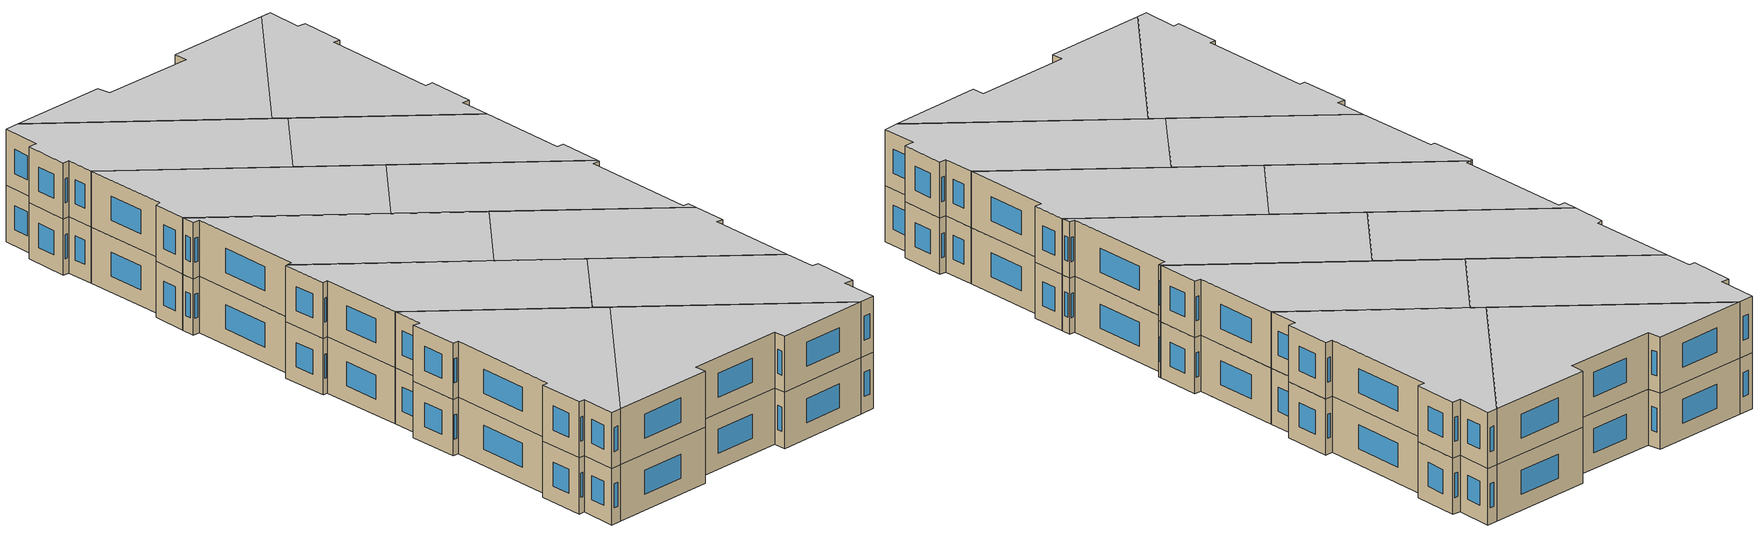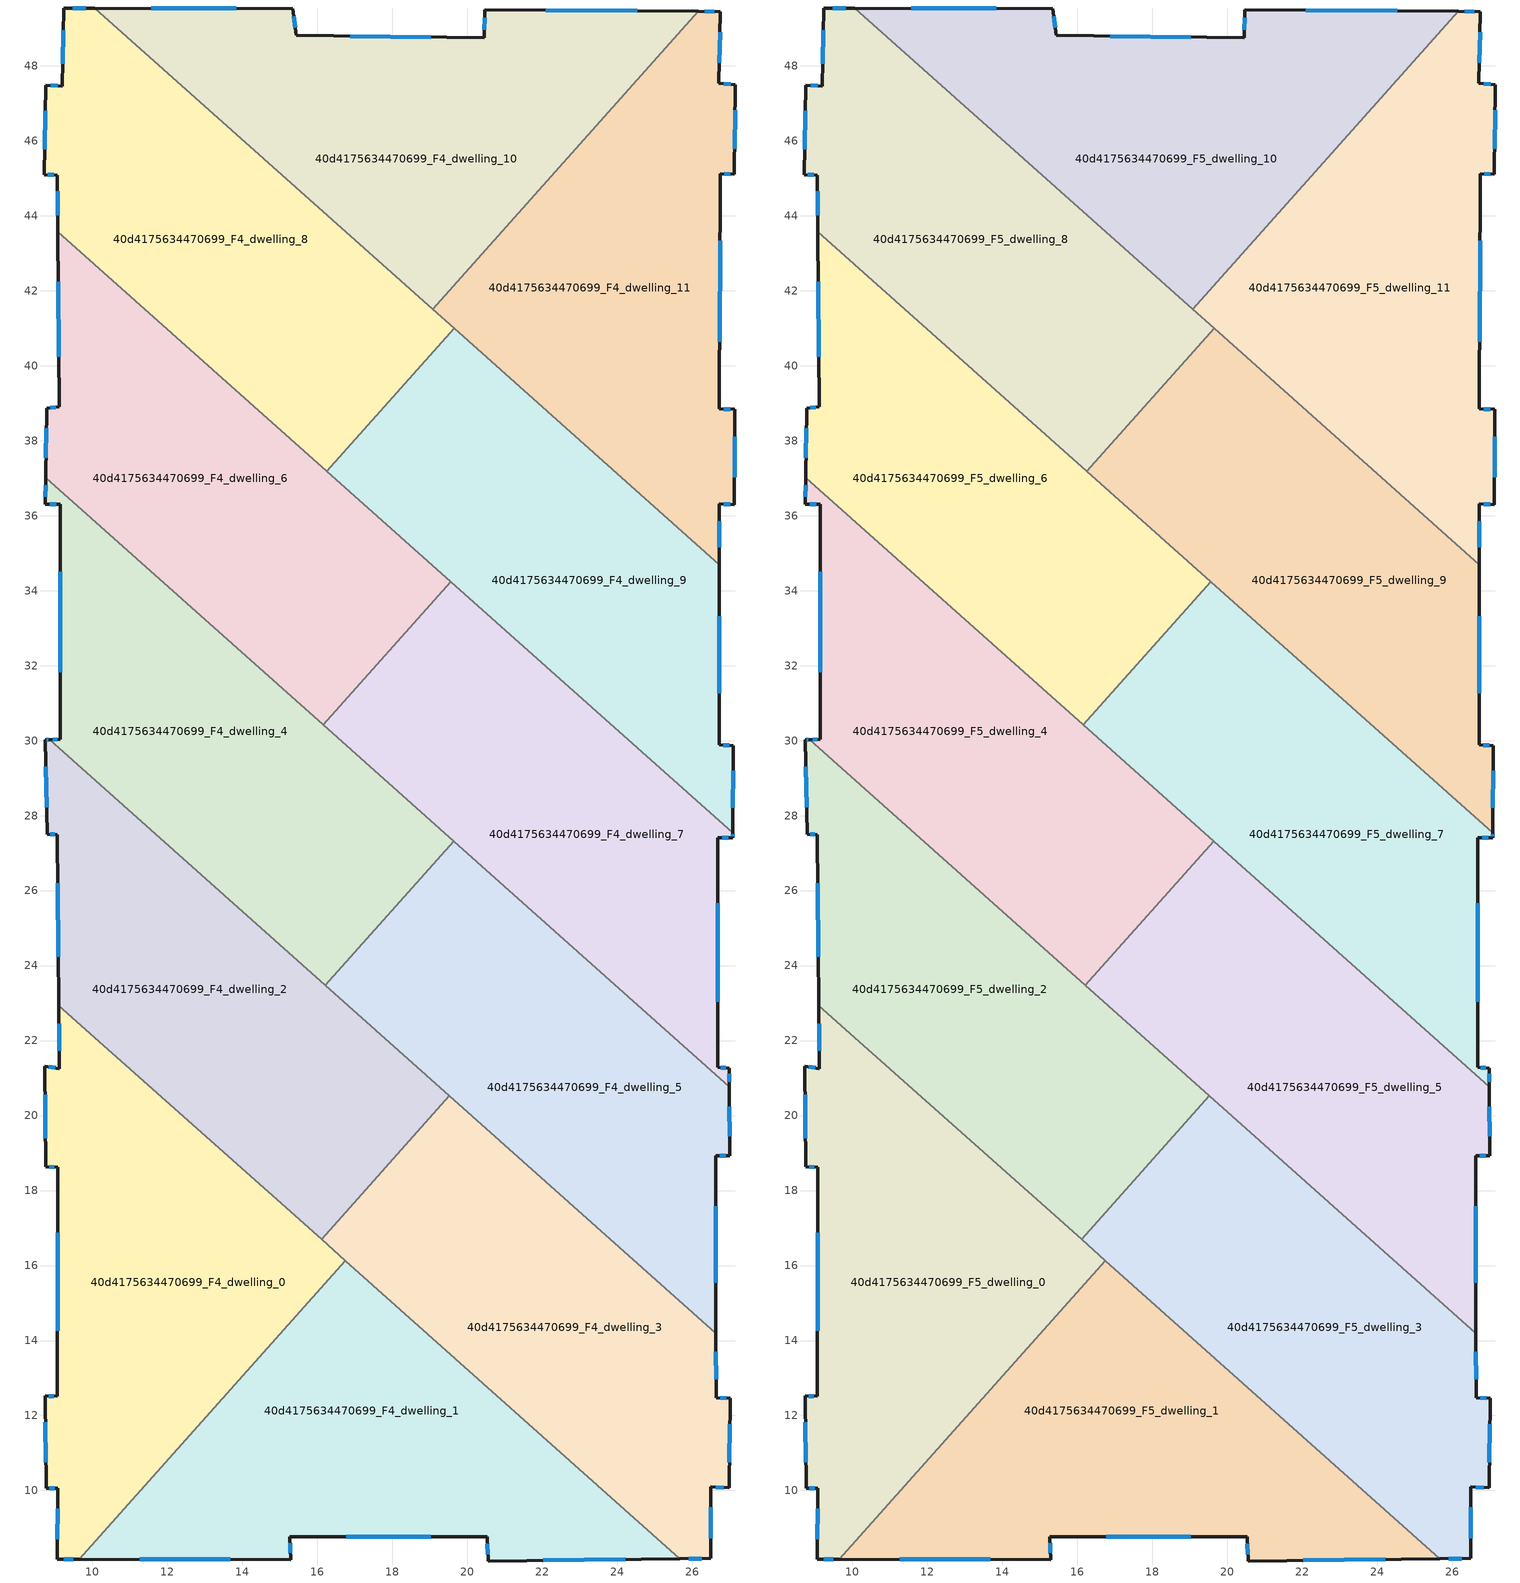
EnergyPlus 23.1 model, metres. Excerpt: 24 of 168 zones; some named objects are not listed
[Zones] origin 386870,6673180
40d4175634470699_F4_dwelling_0
 floor to 40d4175634470699_F3_dwelling_0 (EU_floor_Construction): 16.76,16.13 9.66,8.16 9.07,8.16 9.09,10.06 8.77,10.05 8.74,12.52 9.07,12.51 9.09,18.62 8.76,18.63 8.73,21.32 9.13,21.25 9.11,22.93 z12
 wall outside (EU_wall_Construction): 9.11,22.93 9.13,21.25 8.73,21.32 8.76,18.63 9.09,18.62 9.07,12.51 8.74,12.52 8.77,10.05 9.09,10.06 9.07,8.16 9.66,8.16 z12:15
 wall to 40d4175634470699_F4_dwelling_1 (EU_wall_Construction): 9.66,8.16 16.76,16.13 z12:15
 wall to 40d4175634470699_F4_dwelling_2 (EU_wall_Construction): 16.12,16.7 9.11,22.93 z12:15
 wall to 40d4175634470699_F4_dwelling_3 (EU_wall_Construction): 16.75,16.13 16.12,16.7 z12:15
 window (EU_Window_Construction): 8.75,11.82 8.76,10.76 / 8.98,12.51 8.84,12.52 / 9.08,16.88 9.08,14.26 / 8.85,18.63 8.99,18.63 / 8.74,20.55 8.75,19.4 / 9.01,21.27 8.85,21.3 / 9.12,22.45 9.12,21.73 / 9.24,8.16 9.49,8.16 / 9.08,9.52 9.07,8.7 / 8.86,10.05 9,10.06 z12.86:14.14
40d4175634470699_F4_dwelling_1
 floor to 40d4175634470699_F3_dwelling_1 (EU_floor_Construction): 25.68,8.18 20.56,8.12 20.53,8.77 15.27,8.77 15.29,8.16 9.66,8.16 16.76,16.13 z12
 wall outside (EU_wall_Construction): 9.66,8.16 15.29,8.16 15.27,8.77 20.53,8.77 20.56,8.12 25.68,8.18 z12:15
 wall to 40d4175634470699_F4_dwelling_3 (EU_wall_Construction): 25.68,8.18 16.76,16.13 z12:15
 window (EU_Window_Construction): 11.27,8.16 13.68,8.16 / 22.02,8.14 24.22,8.16 / 20.54,8.58 20.56,8.3 / 16.78,8.77 19.03,8.77 / 15.29,8.33 15.28,8.6 z12.86:14.14
40d4175634470699_F4_dwelling_10
 floor to 40d4175634470699_F3_dwelling_10 (EU_floor_Construction): 26.16,49.45 19.08,41.5 10.06,49.54 15.35,49.53 15.45,48.81 20.46,48.74 20.47,49.49 z12
 wall outside (EU_wall_Construction): 26.16,49.45 20.47,49.49 20.46,48.74 15.45,48.81 15.35,49.53 10.06,49.54 z12:15
 wall to 40d4175634470699_F4_dwelling_11 (EU_wall_Construction): 19.08,41.5 26.16,49.45 z12:15
 wall to 40d4175634470699_F4_dwelling_8 (EU_wall_Construction): 10.06,49.54 19.08,41.5 z12:15
 window (EU_Window_Construction): 13.84,49.53 11.57,49.53 / 15.42,49.02 15.38,49.32 / 19.03,48.76 16.88,48.79 / 20.47,49.28 20.46,48.95 / 24.54,49.46 22.1,49.48 z12.86:14.14
40d4175634470699_F4_dwelling_11
 floor to 40d4175634470699_F3_dwelling_11 (EU_floor_Construction): 26.76,49.45 26.71,47.53 27.16,47.49 27.12,45.1 26.76,45.12 26.72,38.85 27.14,38.83 27.13,36.29 26.72,36.32 26.72,34.7 19.08,41.5 26.16,49.45 z12
 wall outside (EU_wall_Construction): 26.72,34.7 26.72,36.32 27.13,36.29 27.14,38.83 26.72,38.85 26.76,45.12 27.12,45.1 27.16,47.49 26.71,47.53 26.76,49.45 26.16,49.45 z12:15
 wall to 40d4175634470699_F4_dwelling_9 (EU_wall_Construction): 19.65,41 26.72,34.7 z12:15
 wall to 40d4175634470699_F4_dwelling_8 (EU_wall_Construction): 19.08,41.5 19.65,41 z12:15
 window (EU_Window_Construction): 27.13,45.78 27.15,46.81 / 26.86,45.12 27.02,45.11 / 26.73,40.64 26.75,43.33 / 27.02,38.84 26.84,38.84 / 27.13,37.02 27.14,38.11 / 26.84,36.31 27.01,36.3 / 26.72,35.16 26.72,35.85 / 26.59,49.45 26.33,49.45 / 26.73,48.07 26.74,48.9 / 27.03,47.5 26.84,47.52 z12.86:14.14
40d4175634470699_F4_dwelling_2
 floor to 40d4175634470699_F3_dwelling_2 (EU_floor_Construction): 19.53,20.52 16.12,16.7 9.11,22.93 9.07,27.5 8.8,27.5 8.75,30.02 8.86,30.02 z12
 wall outside (EU_wall_Construction): 8.86,30.02 8.75,30.02 8.8,27.5 9.07,27.5 9.11,22.93 z12:15
 wall to 40d4175634470699_F4_dwelling_3 (EU_wall_Construction): 16.12,16.7 19.53,20.52 z12:15
 wall to 40d4175634470699_F4_dwelling_4 (EU_wall_Construction): 16.21,23.48 8.86,30.02 z12:15
 wall to 40d4175634470699_F4_dwelling_5 (EU_wall_Construction): 19.53,20.52 16.21,23.48 z12:15
 window (EU_Window_Construction): 8.77,29.3 8.79,28.22 / 8.83,30.02 8.78,30.02 / 9.08,26.19 9.1,24.24 / 8.88,27.5 8.99,27.5 z12.86:14.14
40d4175634470699_F4_dwelling_3
 floor to 40d4175634470699_F3_dwelling_3 (EU_floor_Construction): 26.64,14.19 26.64,12.48 27.02,12.45 26.99,10.07 26.49,10.09 26.5,8.19 25.68,8.18 16.12,16.7 19.53,20.52 z12
 wall outside (EU_wall_Construction): 25.68,8.18 26.5,8.19 26.49,10.09 26.99,10.07 27.02,12.45 26.64,12.48 26.64,14.19 z12:15
 wall to 40d4175634470699_F4_dwelling_5 (EU_wall_Construction): 26.64,14.19 19.53,20.52 z12:15
 window (EU_Window_Construction): 26.5,8.73 26.49,9.55 / 25.91,8.18 26.26,8.18 / 26.64,12.97 26.64,13.7 / 26.91,12.46 26.75,12.47 / 27,10.75 27.01,11.77 / 26.63,10.09 26.85,10.08 z12.86:14.14
40d4175634470699_F4_dwelling_4
 floor to 40d4175634470699_F3_dwelling_4 (EU_floor_Construction): 19.64,27.32 16.21,23.48 8.86,30.02 9.15,30.03 9.15,36.3 8.75,36.3 8.76,37.01 z12
 wall outside (EU_wall_Construction): 8.76,37.01 8.75,36.3 9.15,36.3 9.15,30.03 8.86,30.02 z12:15
 wall to 40d4175634470699_F4_dwelling_5 (EU_wall_Construction): 16.21,23.48 19.64,27.32 z12:15
 wall to 40d4175634470699_F4_dwelling_6 (EU_wall_Construction): 16.16,30.42 8.76,37.01 z12:15
 wall to 40d4175634470699_F4_dwelling_7 (EU_wall_Construction): 19.64,27.32 16.16,30.42 z12:15
 window (EU_Window_Construction): 8.86,36.3 9.04,36.3 / 8.75,36.81 8.75,36.5 / 9.07,30.03 8.95,30.03 / 9.15,34.51 9.15,31.82 z12.86:14.14
40d4175634470699_F4_dwelling_5
 floor to 40d4175634470699_F3_dwelling_5 (EU_floor_Construction): 26.99,20.76 27.01,18.92 26.63,18.93 26.64,14.19 16.21,23.48 19.64,27.32 z12
 wall outside (EU_wall_Construction): 26.64,14.19 26.63,18.93 27.01,18.92 26.99,20.76 z12:15
 wall to 40d4175634470699_F4_dwelling_7 (EU_wall_Construction): 26.99,20.76 19.64,27.32 z12:15
 window (EU_Window_Construction): 27,19.45 27,20.24 / 26.74,18.93 26.9,18.93 / 26.63,15.55 26.63,17.58 z12.86:14.14
40d4175634470699_F4_dwelling_6
 floor to 40d4175634470699_F3_dwelling_6 (EU_floor_Construction): 19.56,34.24 16.16,30.42 8.76,37.01 8.78,38.87 9.12,38.91 9.08,43.58 z12
 wall outside (EU_wall_Construction): 9.08,43.58 9.12,38.91 8.78,38.87 8.76,37.01 z12:15
 wall to 40d4175634470699_F4_dwelling_7 (EU_wall_Construction): 16.16,30.42 19.56,34.24 z12:15
 wall to 40d4175634470699_F4_dwelling_8 (EU_wall_Construction): 16.26,37.19 9.08,43.58 z12:15
 wall to 40d4175634470699_F4_dwelling_9 (EU_wall_Construction): 19.56,34.24 16.26,37.19 z12:15
 window (EU_Window_Construction): 9.09,42.24 9.11,40.24 / 8.78,38.34 8.77,37.54 / 9.02,38.89 8.88,38.88 z12.86:14.14
40d4175634470699_F4_dwelling_7
 floor to 40d4175634470699_F3_dwelling_7 (EU_floor_Construction): 27.08,27.54 27.08,27.41 26.69,27.41 26.68,21.28 26.99,21.26 26.99,20.76 16.16,30.42 19.56,34.24 z12
 wall outside (EU_wall_Construction): 26.99,20.76 26.99,21.26 26.68,21.28 26.69,27.41 27.08,27.41 27.08,27.54 z12:15
 wall to 40d4175634470699_F4_dwelling_9 (EU_wall_Construction): 27.08,27.54 19.56,34.24 z12:15
 window (EU_Window_Construction): 26.99,20.91 26.99,21.12 / 27.08,27.45 27.08,27.5 / 26.8,27.41 26.97,27.41 / 26.69,23.03 26.69,25.66 / 26.9,21.27 26.77,21.28 z12.86:14.14
40d4175634470699_F4_dwelling_8
 floor to 40d4175634470699_F3_dwelling_8 (EU_floor_Construction): 19.65,41 16.26,37.19 9.08,43.58 9.07,45.08 8.72,45.09 8.76,47.48 9.21,47.46 9.24,49.54 10.06,49.54 z12
 wall outside (EU_wall_Construction): 10.06,49.54 9.24,49.54 9.21,47.46 8.76,47.48 8.72,45.09 9.07,45.08 9.08,43.58 z12:15
 wall to 40d4175634470699_F4_dwelling_9 (EU_wall_Construction): 16.26,37.19 19.65,41 z12:15
 window (EU_Window_Construction): 8.75,46.8 8.73,45.78 / 9.08,47.46 8.89,47.48 / 9.23,48.94 9.22,48.05 / 9.83,49.54 9.48,49.54 / 9.08,44.65 9.08,44.01 / 8.82,45.09 8.97,45.09 z12.86:14.14
40d4175634470699_F4_dwelling_9
 floor to 40d4175634470699_F3_dwelling_9 (EU_floor_Construction): 26.72,34.7 26.72,29.89 27.1,29.86 27.08,27.54 16.26,37.19 19.65,41 z12
 wall outside (EU_wall_Construction): 27.08,27.54 27.1,29.86 26.72,29.89 26.72,34.7 z12:15
 window (EU_Window_Construction): 26.72,31.26 26.72,33.32 / 26.99,29.87 26.83,29.88 / 27.09,28.2 27.1,29.2 z12.86:14.14
40d4175634470699_F5_dwelling_0
 floor to 40d4175634470699_F4_dwelling_0 (EU_floor_Construction): 16.76,16.13 9.66,8.16 9.07,8.16 9.09,10.06 8.77,10.05 8.74,12.52 9.07,12.51 9.09,18.62 8.76,18.63 8.73,21.32 9.13,21.25 9.11,22.93 z15
 wall outside (EU_wall_Construction): 9.11,22.93 9.13,21.25 8.73,21.32 8.76,18.63 9.09,18.62 9.07,12.51 8.74,12.52 8.77,10.05 9.09,10.06 9.07,8.16 9.66,8.16 z15:18
 wall to 40d4175634470699_F5_dwelling_1 (EU_wall_Construction): 9.66,8.16 16.76,16.13 z15:18
 wall to 40d4175634470699_F5_dwelling_2 (EU_wall_Construction): 16.12,16.7 9.11,22.93 z15:18
 wall to 40d4175634470699_F5_dwelling_3 (EU_wall_Construction): 16.75,16.13 16.12,16.7 z15:18
 window (EU_Window_Construction): 8.75,11.82 8.76,10.76 / 8.98,12.51 8.84,12.52 / 9.08,16.88 9.08,14.26 / 8.85,18.63 8.99,18.63 / 8.74,20.55 8.75,19.4 / 9.01,21.27 8.85,21.3 / 9.12,22.45 9.12,21.73 / 9.24,8.16 9.49,8.16 / 9.08,9.52 9.07,8.7 / 8.86,10.05 9,10.06 z15.86:17.14
 ceiling to 40d4175634470699_F6_dwelling_0 (EU_floor_Construction): 9.66,8.16 16.76,16.13 9.11,22.93 9.13,21.25 8.73,21.32 8.76,18.63 9.09,18.62 9.07,12.51 8.74,12.52 8.77,10.05 9.09,10.06 9.07,8.16 z18
40d4175634470699_F5_dwelling_1
 floor to 40d4175634470699_F4_dwelling_1 (EU_floor_Construction): 25.68,8.18 20.56,8.12 20.53,8.77 15.27,8.77 15.29,8.16 9.66,8.16 16.76,16.13 z15
 wall outside (EU_wall_Construction): 9.66,8.16 15.29,8.16 15.27,8.77 20.53,8.77 20.56,8.12 25.68,8.18 z15:18
 wall to 40d4175634470699_F5_dwelling_3 (EU_wall_Construction): 25.68,8.18 16.76,16.13 z15:18
 window (EU_Window_Construction): 11.27,8.16 13.68,8.16 / 22.02,8.14 24.22,8.16 / 20.54,8.58 20.56,8.3 / 16.78,8.77 19.03,8.77 / 15.29,8.33 15.28,8.6 z15.86:17.14
 ceiling to 40d4175634470699_F6_dwelling_1 (EU_floor_Construction): 25.68,8.18 16.76,16.13 9.66,8.16 15.29,8.16 15.27,8.77 20.53,8.77 20.56,8.12 z18
40d4175634470699_F5_dwelling_10
 floor to 40d4175634470699_F4_dwelling_10 (EU_floor_Construction): 26.16,49.45 19.08,41.5 10.06,49.54 15.35,49.53 15.45,48.81 20.46,48.74 20.47,49.49 z15
 wall outside (EU_wall_Construction): 26.16,49.45 20.47,49.49 20.46,48.74 15.45,48.81 15.35,49.53 10.06,49.54 z15:18
 wall to 40d4175634470699_F5_dwelling_11 (EU_wall_Construction): 19.08,41.5 26.16,49.45 z15:18
 wall to 40d4175634470699_F5_dwelling_8 (EU_wall_Construction): 10.06,49.54 19.08,41.5 z15:18
 window (EU_Window_Construction): 13.84,49.53 11.57,49.53 / 15.42,49.02 15.38,49.32 / 19.03,48.76 16.88,48.79 / 20.47,49.28 20.46,48.95 / 24.54,49.46 22.1,49.48 z15.86:17.14
 ceiling to 40d4175634470699_F6_dwelling_10 (EU_floor_Construction): 19.08,41.5 26.16,49.45 20.47,49.49 20.46,48.74 15.45,48.81 15.35,49.53 10.06,49.54 z18
40d4175634470699_F5_dwelling_11
 floor to 40d4175634470699_F4_dwelling_11 (EU_floor_Construction): 26.76,49.45 26.71,47.53 27.16,47.49 27.12,45.1 26.76,45.12 26.72,38.85 27.14,38.83 27.13,36.29 26.72,36.32 26.72,34.7 19.08,41.5 26.16,49.45 z15
 wall outside (EU_wall_Construction): 26.72,34.7 26.72,36.32 27.13,36.29 27.14,38.83 26.72,38.85 26.76,45.12 27.12,45.1 27.16,47.49 26.71,47.53 26.76,49.45 26.16,49.45 z15:18
 wall to 40d4175634470699_F5_dwelling_9 (EU_wall_Construction): 19.65,41 26.72,34.7 z15:18
 wall to 40d4175634470699_F5_dwelling_8 (EU_wall_Construction): 19.08,41.5 19.65,41 z15:18
 window (EU_Window_Construction): 27.13,45.78 27.15,46.81 / 26.86,45.12 27.02,45.11 / 26.73,40.64 26.75,43.33 / 27.02,38.84 26.84,38.84 / 27.13,37.02 27.14,38.11 / 26.84,36.31 27.01,36.3 / 26.72,35.16 26.72,35.85 / 26.59,49.45 26.33,49.45 / 26.73,48.07 26.74,48.9 / 27.03,47.5 26.84,47.52 z15.86:17.14
 ceiling to 40d4175634470699_F6_dwelling_11 (EU_floor_Construction): 26.72,34.7 26.72,36.32 27.13,36.29 27.14,38.83 26.72,38.85 26.76,45.12 27.12,45.1 27.16,47.49 26.71,47.53 26.76,49.45 26.16,49.45 19.08,41.5 z18
40d4175634470699_F5_dwelling_2
 floor to 40d4175634470699_F4_dwelling_2 (EU_floor_Construction): 19.53,20.52 16.12,16.7 9.11,22.93 9.07,27.5 8.8,27.5 8.75,30.02 8.86,30.02 z15
 wall outside (EU_wall_Construction): 8.86,30.02 8.75,30.02 8.8,27.5 9.07,27.5 9.11,22.93 z15:18
 wall to 40d4175634470699_F5_dwelling_3 (EU_wall_Construction): 16.12,16.7 19.53,20.52 z15:18
 wall to 40d4175634470699_F5_dwelling_4 (EU_wall_Construction): 16.21,23.48 8.86,30.02 z15:18
 wall to 40d4175634470699_F5_dwelling_5 (EU_wall_Construction): 19.53,20.52 16.21,23.48 z15:18
 window (EU_Window_Construction): 8.77,29.3 8.79,28.22 / 8.83,30.02 8.78,30.02 / 9.08,26.19 9.1,24.24 / 8.88,27.5 8.99,27.5 z15.86:17.14
 ceiling to 40d4175634470699_F6_dwelling_2 (EU_floor_Construction): 16.12,16.7 19.53,20.52 8.86,30.02 8.75,30.02 8.8,27.5 9.07,27.5 9.11,22.93 z18
40d4175634470699_F5_dwelling_3
 floor to 40d4175634470699_F4_dwelling_3 (EU_floor_Construction): 26.64,14.19 26.64,12.48 27.02,12.45 26.99,10.07 26.49,10.09 26.5,8.19 25.68,8.18 16.12,16.7 19.53,20.52 z15
 wall outside (EU_wall_Construction): 25.68,8.18 26.5,8.19 26.49,10.09 26.99,10.07 27.02,12.45 26.64,12.48 26.64,14.19 z15:18
 wall to 40d4175634470699_F5_dwelling_5 (EU_wall_Construction): 26.64,14.19 19.53,20.52 z15:18
 window (EU_Window_Construction): 26.5,8.73 26.49,9.55 / 25.91,8.18 26.26,8.18 / 26.64,12.97 26.64,13.7 / 26.91,12.46 26.75,12.47 / 27,10.75 27.01,11.77 / 26.63,10.09 26.85,10.08 z15.86:17.14
 ceiling to 40d4175634470699_F6_dwelling_3 (EU_floor_Construction): 26.5,8.19 26.49,10.09 26.99,10.07 27.02,12.45 26.64,12.48 26.64,14.19 19.53,20.52 16.12,16.7 25.68,8.18 z18
40d4175634470699_F5_dwelling_4
 floor to 40d4175634470699_F4_dwelling_4 (EU_floor_Construction): 19.64,27.32 16.21,23.48 8.86,30.02 9.15,30.03 9.15,36.3 8.75,36.3 8.76,37.01 z15
 wall outside (EU_wall_Construction): 8.76,37.01 8.75,36.3 9.15,36.3 9.15,30.03 8.86,30.02 z15:18
 wall to 40d4175634470699_F5_dwelling_5 (EU_wall_Construction): 16.21,23.48 19.64,27.32 z15:18
 wall to 40d4175634470699_F5_dwelling_6 (EU_wall_Construction): 16.16,30.42 8.76,37.01 z15:18
 wall to 40d4175634470699_F5_dwelling_7 (EU_wall_Construction): 19.64,27.32 16.16,30.42 z15:18
 window (EU_Window_Construction): 8.86,36.3 9.04,36.3 / 8.75,36.81 8.75,36.5 / 9.07,30.03 8.95,30.03 / 9.15,34.51 9.15,31.82 z15.86:17.14
 ceiling to 40d4175634470699_F6_dwelling_4 (EU_floor_Construction): 16.21,23.48 19.64,27.32 8.76,37.01 8.75,36.3 9.15,36.3 9.15,30.03 8.86,30.02 z18
40d4175634470699_F5_dwelling_5
 floor to 40d4175634470699_F4_dwelling_5 (EU_floor_Construction): 26.99,20.76 27.01,18.92 26.63,18.93 26.64,14.19 16.21,23.48 19.64,27.32 z15
 wall outside (EU_wall_Construction): 26.64,14.19 26.63,18.93 27.01,18.92 26.99,20.76 z15:18
 wall to 40d4175634470699_F5_dwelling_7 (EU_wall_Construction): 26.99,20.76 19.64,27.32 z15:18
 window (EU_Window_Construction): 27,19.45 27,20.24 / 26.74,18.93 26.9,18.93 / 26.63,15.55 26.63,17.58 z15.86:17.14
 ceiling to 40d4175634470699_F6_dwelling_5 (EU_floor_Construction): 26.64,14.19 26.63,18.93 27.01,18.92 26.99,20.76 19.64,27.32 16.21,23.48 z18
40d4175634470699_F5_dwelling_6
 floor to 40d4175634470699_F4_dwelling_6 (EU_floor_Construction): 19.56,34.24 16.16,30.42 8.76,37.01 8.78,38.87 9.12,38.91 9.08,43.58 z15
 wall outside (EU_wall_Construction): 9.08,43.58 9.12,38.91 8.78,38.87 8.76,37.01 z15:18
 wall to 40d4175634470699_F5_dwelling_7 (EU_wall_Construction): 16.16,30.42 19.56,34.24 z15:18
 wall to 40d4175634470699_F5_dwelling_8 (EU_wall_Construction): 16.26,37.19 9.08,43.58 z15:18
 wall to 40d4175634470699_F5_dwelling_9 (EU_wall_Construction): 19.56,34.24 16.26,37.19 z15:18
 window (EU_Window_Construction): 9.09,42.24 9.11,40.24 / 8.78,38.34 8.77,37.54 / 9.02,38.89 8.88,38.88 z15.86:17.14
 ceiling to 40d4175634470699_F6_dwelling_6 (EU_floor_Construction): 16.16,30.42 19.56,34.24 9.08,43.58 9.12,38.91 8.78,38.87 8.76,37.01 z18
40d4175634470699_F5_dwelling_7
 floor to 40d4175634470699_F4_dwelling_7 (EU_floor_Construction): 27.08,27.54 27.08,27.41 26.69,27.41 26.68,21.28 26.99,21.26 26.99,20.76 16.16,30.42 19.56,34.24 z15
 wall outside (EU_wall_Construction): 26.99,20.76 26.99,21.26 26.68,21.28 26.69,27.41 27.08,27.41 27.08,27.54 z15:18
 wall to 40d4175634470699_F5_dwelling_9 (EU_wall_Construction): 27.08,27.54 19.56,34.24 z15:18
 window (EU_Window_Construction): 26.99,20.91 26.99,21.12 / 27.08,27.45 27.08,27.5 / 26.8,27.41 26.97,27.41 / 26.69,23.03 26.69,25.66 / 26.9,21.27 26.77,21.28 z15.86:17.14
 ceiling to 40d4175634470699_F6_dwelling_7 (EU_floor_Construction): 26.99,20.76 26.99,21.26 26.68,21.28 26.69,27.41 27.08,27.41 27.08,27.54 19.56,34.24 16.16,30.42 z18
40d4175634470699_F5_dwelling_8
 floor to 40d4175634470699_F4_dwelling_8 (EU_floor_Construction): 19.65,41 16.26,37.19 9.08,43.58 9.07,45.08 8.72,45.09 8.76,47.48 9.21,47.46 9.24,49.54 10.06,49.54 z15
 wall outside (EU_wall_Construction): 10.06,49.54 9.24,49.54 9.21,47.46 8.76,47.48 8.72,45.09 9.07,45.08 9.08,43.58 z15:18
 wall to 40d4175634470699_F5_dwelling_9 (EU_wall_Construction): 16.26,37.19 19.65,41 z15:18
 window (EU_Window_Construction): 8.75,46.8 8.73,45.78 / 9.08,47.46 8.89,47.48 / 9.23,48.94 9.22,48.05 / 9.83,49.54 9.48,49.54 / 9.08,44.65 9.08,44.01 / 8.82,45.09 8.97,45.09 z15.86:17.14
 ceiling to 40d4175634470699_F6_dwelling_8 (EU_floor_Construction): 16.26,37.19 19.65,41 10.06,49.54 9.24,49.54 9.21,47.46 8.76,47.48 8.72,45.09 9.07,45.08 9.08,43.58 z18
40d4175634470699_F5_dwelling_9
 floor to 40d4175634470699_F4_dwelling_9 (EU_floor_Construction): 26.72,34.7 26.72,29.89 27.1,29.86 27.08,27.54 16.26,37.19 19.65,41 z15
 wall outside (EU_wall_Construction): 27.08,27.54 27.1,29.86 26.72,29.89 26.72,34.7 z15:18
 window (EU_Window_Construction): 26.72,31.26 26.72,33.32 / 26.99,29.87 26.83,29.88 / 27.09,28.2 27.1,29.2 z15.86:17.14
 ceiling to 40d4175634470699_F6_dwelling_9 (EU_floor_Construction): 27.08,27.54 27.1,29.86 26.72,29.89 26.72,34.7 19.65,41 16.26,37.19 z18
[Building]
EU S2 Campaign: North Axis=0; Terrain=City; Solar Distribution=FullExterior
[Site:Location]
Helsinki-Vantaa.AP: Latitude=60.317; Longitude=24.963; Time Zone=2; Elevation=54.6
[SizingPeriod:WeatherFileDays]
AnnualSizingPeriod: Begin Month=1; Begin Day of Month=1; End Month=12; End Day of Month=31; Day of Week for Start Day=Monday; Use Weather File Daylight Saving Period=No; Use Weather File Rain and Snow Indicators=No
[MATERIAL]
EU_InternalMass_Material: Roughness=MediumRough; Thickness=0.1; Conductivity=1; Density=1800; Specific Heat=900; Thermal Absorptance=0.9; Solar Absorptance=0.7; Visible Absorptance=0.7
[MATERIAL:NOMASS] Roughness=MediumRough; Thermal Absorptance=0.9; Solar Absorptance=0.7; Visible Absorptance=0.7
Name | Thermal Resistance
EU_wall_NoMass | 1.10183
EU_floor_NoMass | 1.70606
[WINDOWMATERIAL:SIMPLEGLAZINGSYSTEM]
EU_Window_SimpleGlazing: UFactor=3.11035; Solar Heat Gain Coefficient=0.8; Visible Transmittance=0.8
[CONSTRUCTION]
EU_wall_Construction: EU_wall_NoMass
EU_floor_Construction: EU_floor_NoMass
EU_Window_Construction: EU_Window_SimpleGlazing
EU_InternalMass_Construction: EU_InternalMass_Material
[ZONE] Type=1; Multiplier=1; Ceiling Height=autocalculate; Floor Area=autocalculate; Part of Total Floor Area=Yes
Name | Volume
40d4175634470699_F4_dwelling_0; 40d4175634470699_F5_dwelling_0 | 182.211
40d4175634470699_F4_dwelling_1; 40d4175634470699_F5_dwelling_1; 40d4175634470699_F4_dwelling_6; 40d4175634470699_F5_dwelling_6 | 182.188
40d4175634470699_F4_dwelling_10; 40d4175634470699_F5_dwelling_10; 40d4175634470699_F4_dwelling_3; 40d4175634470699_F5_dwelling_3 | 182.21
40d4175634470699_F4_dwelling_11; 40d4175634470699_F5_dwelling_11 | 182.204
40d4175634470699_F4_dwelling_2; 40d4175634470699_F5_dwelling_2 | 182.213
40d4175634470699_F4_dwelling_4; 40d4175634470699_F5_dwelling_4 | 182.209
40d4175634470699_F4_dwelling_5; 40d4175634470699_F5_dwelling_5 | 182.194
40d4175634470699_F4_dwelling_7; 40d4175634470699_F5_dwelling_7 | 182.202
40d4175634470699_F4_dwelling_8; 40d4175634470699_F5_dwelling_8 | 182.199
40d4175634470699_F4_dwelling_9; 40d4175634470699_F5_dwelling_9 | 182.205
[INTERNALMASS] Construction=EU_InternalMass_Construction
Name | Zone or ZoneList | Surface Area
40d4175634470699_F4_dwelling_0_EU_InternalMass | 40d4175634470699_F4_dwelling_0 | 60.7366
40d4175634470699_F4_dwelling_1_EU_InternalMass | 40d4175634470699_F4_dwelling_1 | 60.7292
40d4175634470699_F4_dwelling_2_EU_InternalMass | 40d4175634470699_F4_dwelling_2 | 60.7376
40d4175634470699_F4_dwelling_3_EU_InternalMass | 40d4175634470699_F4_dwelling_3 | 60.7371
40d4175634470699_F4_dwelling_4_EU_InternalMass | 40d4175634470699_F4_dwelling_4 | 60.7362
40d4175634470699_F4_dwelling_5_EU_InternalMass | 40d4175634470699_F4_dwelling_5 | 60.7312
40d4175634470699_F4_dwelling_6_EU_InternalMass | 40d4175634470699_F4_dwelling_6 | 60.729
40d4175634470699_F4_dwelling_7_EU_InternalMass | 40d4175634470699_F4_dwelling_7 | 60.7345
40d4175634470699_F4_dwelling_8_EU_InternalMass | 40d4175634470699_F4_dwelling_8 | 60.7332
40d4175634470699_F4_dwelling_9_EU_InternalMass | 40d4175634470699_F4_dwelling_9 | 60.7349
40d4175634470699_F4_dwelling_10_EU_InternalMass | 40d4175634470699_F4_dwelling_10 | 60.7366
40d4175634470699_F4_dwelling_11_EU_InternalMass | 40d4175634470699_F4_dwelling_11 | 60.7352
40d4175634470699_F5_dwelling_0_EU_InternalMass | 40d4175634470699_F5_dwelling_0 | 60.7366
40d4175634470699_F5_dwelling_1_EU_InternalMass | 40d4175634470699_F5_dwelling_1 | 60.7292
40d4175634470699_F5_dwelling_2_EU_InternalMass | 40d4175634470699_F5_dwelling_2 | 60.7376
40d4175634470699_F5_dwelling_3_EU_InternalMass | 40d4175634470699_F5_dwelling_3 | 60.7371
40d4175634470699_F5_dwelling_4_EU_InternalMass | 40d4175634470699_F5_dwelling_4 | 60.7362
40d4175634470699_F5_dwelling_5_EU_InternalMass | 40d4175634470699_F5_dwelling_5 | 60.7312
40d4175634470699_F5_dwelling_6_EU_InternalMass | 40d4175634470699_F5_dwelling_6 | 60.729
40d4175634470699_F5_dwelling_7_EU_InternalMass | 40d4175634470699_F5_dwelling_7 | 60.7345
40d4175634470699_F5_dwelling_8_EU_InternalMass | 40d4175634470699_F5_dwelling_8 | 60.7332
40d4175634470699_F5_dwelling_9_EU_InternalMass | 40d4175634470699_F5_dwelling_9 | 60.7349
40d4175634470699_F5_dwelling_10_EU_InternalMass | 40d4175634470699_F5_dwelling_10 | 60.7366
40d4175634470699_F5_dwelling_11_EU_InternalMass | 40d4175634470699_F5_dwelling_11 | 60.7352
[OTHEREQUIPMENT] Fuel Type=Electricity; Design Level Calculation Method=Watts/Area; Power per Zone Floor Area=1; Fraction Latent=0; Fraction Radiant=0; Fraction Lost=0; Carbon Dioxide Generation Rate=0; EndUse Subcategory=EU_Step8_InternalGains
Name | Zone or ZoneList or Space or SpaceList | Schedule
EU_Step8_InternalGain_40d4175634470699_F4_dwelling_0_f000 | 40d4175634470699_F4_dwelling_0 | EU_Step8_GainSchedule_40d4175634470699_F4_dwelling_0_f000
EU_Step8_InternalGain_40d4175634470699_F4_dwelling_1_f000 | 40d4175634470699_F4_dwelling_1 | EU_Step8_GainSchedule_40d4175634470699_F4_dwelling_1_f000
EU_Step8_InternalGain_40d4175634470699_F4_dwelling_2_f000 | 40d4175634470699_F4_dwelling_2 | EU_Step8_GainSchedule_40d4175634470699_F4_dwelling_2_f000
EU_Step8_InternalGain_40d4175634470699_F4_dwelling_3_f000 | 40d4175634470699_F4_dwelling_3 | EU_Step8_GainSchedule_40d4175634470699_F4_dwelling_3_f000
EU_Step8_InternalGain_40d4175634470699_F4_dwelling_4_f000 | 40d4175634470699_F4_dwelling_4 | EU_Step8_GainSchedule_40d4175634470699_F4_dwelling_4_f000
EU_Step8_InternalGain_40d4175634470699_F4_dwelling_5_f000 | 40d4175634470699_F4_dwelling_5 | EU_Step8_GainSchedule_40d4175634470699_F4_dwelling_5_f000
EU_Step8_InternalGain_40d4175634470699_F4_dwelling_6_f000 | 40d4175634470699_F4_dwelling_6 | EU_Step8_GainSchedule_40d4175634470699_F4_dwelling_6_f000
EU_Step8_InternalGain_40d4175634470699_F4_dwelling_7_f000 | 40d4175634470699_F4_dwelling_7 | EU_Step8_GainSchedule_40d4175634470699_F4_dwelling_7_f000
EU_Step8_InternalGain_40d4175634470699_F4_dwelling_8_f000 | 40d4175634470699_F4_dwelling_8 | EU_Step8_GainSchedule_40d4175634470699_F4_dwelling_8_f000
EU_Step8_InternalGain_40d4175634470699_F4_dwelling_9_f000 | 40d4175634470699_F4_dwelling_9 | EU_Step8_GainSchedule_40d4175634470699_F4_dwelling_9_f000
EU_Step8_InternalGain_40d4175634470699_F4_dwelling_10_f000 | 40d4175634470699_F4_dwelling_10 | EU_Step8_GainSchedule_40d4175634470699_F4_dwelling_10_f000
EU_Step8_InternalGain_40d4175634470699_F4_dwelling_11_f000 | 40d4175634470699_F4_dwelling_11 | EU_Step8_GainSchedule_40d4175634470699_F4_dwelling_11_f000
EU_Step8_InternalGain_40d4175634470699_F5_dwelling_0_f000 | 40d4175634470699_F5_dwelling_0 | EU_Step8_GainSchedule_40d4175634470699_F5_dwelling_0_f000
EU_Step8_InternalGain_40d4175634470699_F5_dwelling_1_f000 | 40d4175634470699_F5_dwelling_1 | EU_Step8_GainSchedule_40d4175634470699_F5_dwelling_1_f000
EU_Step8_InternalGain_40d4175634470699_F5_dwelling_2_f000 | 40d4175634470699_F5_dwelling_2 | EU_Step8_GainSchedule_40d4175634470699_F5_dwelling_2_f000
EU_Step8_InternalGain_40d4175634470699_F5_dwelling_3_f000 | 40d4175634470699_F5_dwelling_3 | EU_Step8_GainSchedule_40d4175634470699_F5_dwelling_3_f000
EU_Step8_InternalGain_40d4175634470699_F5_dwelling_4_f000 | 40d4175634470699_F5_dwelling_4 | EU_Step8_GainSchedule_40d4175634470699_F5_dwelling_4_f000
EU_Step8_InternalGain_40d4175634470699_F5_dwelling_5_f000 | 40d4175634470699_F5_dwelling_5 | EU_Step8_GainSchedule_40d4175634470699_F5_dwelling_5_f000
EU_Step8_InternalGain_40d4175634470699_F5_dwelling_6_f000 | 40d4175634470699_F5_dwelling_6 | EU_Step8_GainSchedule_40d4175634470699_F5_dwelling_6_f000
EU_Step8_InternalGain_40d4175634470699_F5_dwelling_7_f000 | 40d4175634470699_F5_dwelling_7 | EU_Step8_GainSchedule_40d4175634470699_F5_dwelling_7_f000
EU_Step8_InternalGain_40d4175634470699_F5_dwelling_8_f000 | 40d4175634470699_F5_dwelling_8 | EU_Step8_GainSchedule_40d4175634470699_F5_dwelling_8_f000
EU_Step8_InternalGain_40d4175634470699_F5_dwelling_9_f000 | 40d4175634470699_F5_dwelling_9 | EU_Step8_GainSchedule_40d4175634470699_F5_dwelling_9_f000
EU_Step8_InternalGain_40d4175634470699_F5_dwelling_10_f000 | 40d4175634470699_F5_dwelling_10 | EU_Step8_GainSchedule_40d4175634470699_F5_dwelling_10_f000
EU_Step8_InternalGain_40d4175634470699_F5_dwelling_11_f000 | 40d4175634470699_F5_dwelling_11 | EU_Step8_GainSchedule_40d4175634470699_F5_dwelling_11_f000
[ZONEVENTILATION:DESIGNFLOWRATE] Schedule=EU_AlwaysOn; Design Flow Rate Calculation Method=AirChanges/Hour; Air Changes per Hour=0.756316; Ventilation Type=Natural; Fan Pressure Rise=0; Fan Total Efficiency=1; Constant Term Coefficient=1; Temperature Term Coefficient=0; Velocity Term Coefficient=0; Velocity Squared Term Coefficient=0; Minimum Indoor Temperature=-100; Maximum Indoor Temperature=100; Delta Temperature=-100; Minimum Outdoor Temperature=-100; Maximum Outdoor Temperature=100; Maximum Wind Speed=40
Name | Zone or ZoneList or Space or SpaceList
EU_ConstantAir_40d4175634470699_F4_dwelling_0 | 40d4175634470699_F4_dwelling_0
EU_ConstantAir_40d4175634470699_F4_dwelling_1 | 40d4175634470699_F4_dwelling_1
EU_ConstantAir_40d4175634470699_F4_dwelling_2 | 40d4175634470699_F4_dwelling_2
EU_ConstantAir_40d4175634470699_F4_dwelling_3 | 40d4175634470699_F4_dwelling_3
EU_ConstantAir_40d4175634470699_F4_dwelling_4 | 40d4175634470699_F4_dwelling_4
EU_ConstantAir_40d4175634470699_F4_dwelling_5 | 40d4175634470699_F4_dwelling_5
EU_ConstantAir_40d4175634470699_F4_dwelling_6 | 40d4175634470699_F4_dwelling_6
EU_ConstantAir_40d4175634470699_F4_dwelling_7 | 40d4175634470699_F4_dwelling_7
EU_ConstantAir_40d4175634470699_F4_dwelling_8 | 40d4175634470699_F4_dwelling_8
EU_ConstantAir_40d4175634470699_F4_dwelling_9 | 40d4175634470699_F4_dwelling_9
EU_ConstantAir_40d4175634470699_F4_dwelling_10 | 40d4175634470699_F4_dwelling_10
EU_ConstantAir_40d4175634470699_F4_dwelling_11 | 40d4175634470699_F4_dwelling_11
EU_ConstantAir_40d4175634470699_F5_dwelling_0 | 40d4175634470699_F5_dwelling_0
EU_ConstantAir_40d4175634470699_F5_dwelling_1 | 40d4175634470699_F5_dwelling_1
EU_ConstantAir_40d4175634470699_F5_dwelling_2 | 40d4175634470699_F5_dwelling_2
EU_ConstantAir_40d4175634470699_F5_dwelling_3 | 40d4175634470699_F5_dwelling_3
EU_ConstantAir_40d4175634470699_F5_dwelling_4 | 40d4175634470699_F5_dwelling_4
EU_ConstantAir_40d4175634470699_F5_dwelling_5 | 40d4175634470699_F5_dwelling_5
EU_ConstantAir_40d4175634470699_F5_dwelling_6 | 40d4175634470699_F5_dwelling_6
EU_ConstantAir_40d4175634470699_F5_dwelling_7 | 40d4175634470699_F5_dwelling_7
EU_ConstantAir_40d4175634470699_F5_dwelling_8 | 40d4175634470699_F5_dwelling_8
EU_ConstantAir_40d4175634470699_F5_dwelling_9 | 40d4175634470699_F5_dwelling_9
EU_ConstantAir_40d4175634470699_F5_dwelling_10 | 40d4175634470699_F5_dwelling_10
EU_ConstantAir_40d4175634470699_F5_dwelling_11 | 40d4175634470699_F5_dwelling_11
[HVACTEMPLATE:ZONE:IDEALLOADSAIRSYSTEM] System Availability Schedule=EU_AlwaysOn; Maximum Heating Supply Air Temperature=50; Minimum Cooling Supply Air Temperature=13; Maximum Heating Supply Air Humidity Ratio=0.0156; Minimum Cooling Supply Air Humidity Ratio=0.0077; Heating Limit=NoLimit; Cooling Limit=NoLimit; Heating Availability Schedule=EU_AlwaysOn; Cooling Availability Schedule=EU_CoolingOff; Dehumidification Control Type=ConstantSensibleHeatRatio; Cooling Sensible Heat Ratio=0.7; Dehumidification Setpoint=60; Humidification Control Type=None; Humidification Setpoint=30; Outdoor Air Method=None; Outdoor Air Flow Rate per Person=0.00944; Outdoor Air Flow Rate per Zone Floor Area=0; Outdoor Air Flow Rate per Zone=0; Demand Controlled Ventilation Type=None; Outdoor Air Economizer Type=NoEconomizer; Heat Recovery Type=None; Sensible Heat Recovery Effectiveness=0.7; Latent Heat Recovery Effectiveness=0.65
Name | Template Thermostat
40d4175634470699_F4_dwelling_0 | EU_HeatOnly_40d4175634470699_F4_dwelling_0
40d4175634470699_F4_dwelling_1 | EU_HeatOnly_40d4175634470699_F4_dwelling_1
40d4175634470699_F4_dwelling_2 | EU_HeatOnly_40d4175634470699_F4_dwelling_2
40d4175634470699_F4_dwelling_3 | EU_HeatOnly_40d4175634470699_F4_dwelling_3
40d4175634470699_F4_dwelling_4 | EU_HeatOnly_40d4175634470699_F4_dwelling_4
40d4175634470699_F4_dwelling_5 | EU_HeatOnly_40d4175634470699_F4_dwelling_5
40d4175634470699_F4_dwelling_6 | EU_HeatOnly_40d4175634470699_F4_dwelling_6
40d4175634470699_F4_dwelling_7 | EU_HeatOnly_40d4175634470699_F4_dwelling_7
40d4175634470699_F4_dwelling_8 | EU_HeatOnly_40d4175634470699_F4_dwelling_8
40d4175634470699_F4_dwelling_9 | EU_HeatOnly_40d4175634470699_F4_dwelling_9
40d4175634470699_F4_dwelling_10 | EU_HeatOnly_40d4175634470699_F4_dwelling_10
40d4175634470699_F4_dwelling_11 | EU_HeatOnly_40d4175634470699_F4_dwelling_11
40d4175634470699_F5_dwelling_0 | EU_HeatOnly_40d4175634470699_F5_dwelling_0
40d4175634470699_F5_dwelling_1 | EU_HeatOnly_40d4175634470699_F5_dwelling_1
40d4175634470699_F5_dwelling_2 | EU_HeatOnly_40d4175634470699_F5_dwelling_2
40d4175634470699_F5_dwelling_3 | EU_HeatOnly_40d4175634470699_F5_dwelling_3
40d4175634470699_F5_dwelling_4 | EU_HeatOnly_40d4175634470699_F5_dwelling_4
40d4175634470699_F5_dwelling_5 | EU_HeatOnly_40d4175634470699_F5_dwelling_5
40d4175634470699_F5_dwelling_6 | EU_HeatOnly_40d4175634470699_F5_dwelling_6
40d4175634470699_F5_dwelling_7 | EU_HeatOnly_40d4175634470699_F5_dwelling_7
40d4175634470699_F5_dwelling_8 | EU_HeatOnly_40d4175634470699_F5_dwelling_8
40d4175634470699_F5_dwelling_9 | EU_HeatOnly_40d4175634470699_F5_dwelling_9
40d4175634470699_F5_dwelling_10 | EU_HeatOnly_40d4175634470699_F5_dwelling_10
40d4175634470699_F5_dwelling_11 | EU_HeatOnly_40d4175634470699_F5_dwelling_11
[SIZING:ZONE] Zone Cooling Design Supply Air Temperature Input Method=SupplyAirTemperature; Zone Cooling Design Supply Air Temperature=13; Zone Heating Design Supply Air Temperature Input Method=SupplyAirTemperature; Zone Heating Design Supply Air Temperature=50; Zone Cooling Design Supply Air Humidity Ratio=0.008; Zone Heating Design Supply Air Humidity Ratio=0.008; Cooling Design Air Flow Method=DesignDay; Cooling Design Air Flow Rate=0; Cooling Minimum Air Flow per Zone Floor Area=0.000762; Cooling Minimum Air Flow=0; Cooling Minimum Air Flow Fraction=0.2; Heating Design Air Flow Method=DesignDay; Heating Design Air Flow Rate=0; Heating Maximum Air Flow per Zone Floor Area=0.002032; Heating Maximum Air Flow=0.141576; Heating Maximum Air Flow Fraction=0.3; Account for Dedicated Outdoor Air System=No; Dedicated Outdoor Air System Control Strategy=NeutralSupplyAir; Dedicated Outdoor Air Low Setpoint Temperature for Design=autosize; Dedicated Outdoor Air High Setpoint Temperature for Design=autosize; Zone Load Sizing Method=Sensible Load Only No Latent Load; Zone Latent Cooling Design Supply Air Humidity Ratio Input Method=HumidityRatioDifference; Zone Cooling Design Supply Air Humidity Ratio Difference=0.005; Zone Latent Heating Design Supply Air Humidity Ratio Input Method=HumidityRatioDifference; Zone Humidification Design Supply Air Humidity Ratio Difference=0.005
40d4175634470699_F4_dwelling_0; 40d4175634470699_F4_dwelling_1; 40d4175634470699_F4_dwelling_2; 40d4175634470699_F4_dwelling_3; 40d4175634470699_F4_dwelling_4; 40d4175634470699_F4_dwelling_5; 40d4175634470699_F4_dwelling_6; 40d4175634470699_F4_dwelling_7; 40d4175634470699_F4_dwelling_8; 40d4175634470699_F4_dwelling_9; 40d4175634470699_F4_dwelling_10; 40d4175634470699_F4_dwelling_11; 40d4175634470699_F5_dwelling_0; 40d4175634470699_F5_dwelling_1; 40d4175634470699_F5_dwelling_2; 40d4175634470699_F5_dwelling_3; 40d4175634470699_F5_dwelling_4; 40d4175634470699_F5_dwelling_5; 40d4175634470699_F5_dwelling_6; 40d4175634470699_F5_dwelling_7; 40d4175634470699_F5_dwelling_8; 40d4175634470699_F5_dwelling_9; 40d4175634470699_F5_dwelling_10; 40d4175634470699_F5_dwelling_11
[SCHEDULE:CONSTANT]
Name | Hourly Value
EU_AlwaysOn | 1
EU_CoolingOff | 0
[SCHEDULE:FILE] Column Number=1; Rows to Skip at Top=0; Number of Hours of Data=8760; Column Separator=Comma; Interpolate to Timestep=No; Minutes per Item=60; Adjust Schedule for Daylight Savings=Yes
Name | File
EU_Step8_GainSchedule_40d4175634470699_F4_dwelling_0_f000 | ../../schedules/40d4175634470699/40d4175634470699_F4_dwelling_0_f000_gain.csv
EU_Step8_GainSchedule_40d4175634470699_F4_dwelling_1_f000 | ../../schedules/40d4175634470699/40d4175634470699_F4_dwelling_1_f000_gain.csv
EU_Step8_GainSchedule_40d4175634470699_F4_dwelling_2_f000 | ../../schedules/40d4175634470699/40d4175634470699_F4_dwelling_2_f000_gain.csv
EU_Step8_GainSchedule_40d4175634470699_F4_dwelling_3_f000 | ../../schedules/40d4175634470699/40d4175634470699_F4_dwelling_3_f000_gain.csv
EU_Step8_GainSchedule_40d4175634470699_F4_dwelling_4_f000 | ../../schedules/40d4175634470699/40d4175634470699_F4_dwelling_4_f000_gain.csv
EU_Step8_GainSchedule_40d4175634470699_F4_dwelling_5_f000 | ../../schedules/40d4175634470699/40d4175634470699_F4_dwelling_5_f000_gain.csv
EU_Step8_GainSchedule_40d4175634470699_F4_dwelling_6_f000 | ../../schedules/40d4175634470699/40d4175634470699_F4_dwelling_6_f000_gain.csv
EU_Step8_GainSchedule_40d4175634470699_F4_dwelling_7_f000 | ../../schedules/40d4175634470699/40d4175634470699_F4_dwelling_7_f000_gain.csv
EU_Step8_GainSchedule_40d4175634470699_F4_dwelling_8_f000 | ../../schedules/40d4175634470699/40d4175634470699_F4_dwelling_8_f000_gain.csv
EU_Step8_GainSchedule_40d4175634470699_F4_dwelling_9_f000 | ../../schedules/40d4175634470699/40d4175634470699_F4_dwelling_9_f000_gain.csv
EU_Step8_GainSchedule_40d4175634470699_F4_dwelling_10_f000 | ../../schedules/40d4175634470699/40d4175634470699_F4_dwelling_10_f000_gain.csv
EU_Step8_GainSchedule_40d4175634470699_F4_dwelling_11_f000 | ../../schedules/40d4175634470699/40d4175634470699_F4_dwelling_11_f000_gain.csv
EU_Step8_GainSchedule_40d4175634470699_F5_dwelling_0_f000 | ../../schedules/40d4175634470699/40d4175634470699_F5_dwelling_0_f000_gain.csv
EU_Step8_GainSchedule_40d4175634470699_F5_dwelling_1_f000 | ../../schedules/40d4175634470699/40d4175634470699_F5_dwelling_1_f000_gain.csv
EU_Step8_GainSchedule_40d4175634470699_F5_dwelling_2_f000 | ../../schedules/40d4175634470699/40d4175634470699_F5_dwelling_2_f000_gain.csv
EU_Step8_GainSchedule_40d4175634470699_F5_dwelling_3_f000 | ../../schedules/40d4175634470699/40d4175634470699_F5_dwelling_3_f000_gain.csv
EU_Step8_GainSchedule_40d4175634470699_F5_dwelling_4_f000 | ../../schedules/40d4175634470699/40d4175634470699_F5_dwelling_4_f000_gain.csv
EU_Step8_GainSchedule_40d4175634470699_F5_dwelling_5_f000 | ../../schedules/40d4175634470699/40d4175634470699_F5_dwelling_5_f000_gain.csv
EU_Step8_GainSchedule_40d4175634470699_F5_dwelling_6_f000 | ../../schedules/40d4175634470699/40d4175634470699_F5_dwelling_6_f000_gain.csv
EU_Step8_GainSchedule_40d4175634470699_F5_dwelling_7_f000 | ../../schedules/40d4175634470699/40d4175634470699_F5_dwelling_7_f000_gain.csv
EU_Step8_GainSchedule_40d4175634470699_F5_dwelling_8_f000 | ../../schedules/40d4175634470699/40d4175634470699_F5_dwelling_8_f000_gain.csv
EU_Step8_GainSchedule_40d4175634470699_F5_dwelling_9_f000 | ../../schedules/40d4175634470699/40d4175634470699_F5_dwelling_9_f000_gain.csv
EU_Step8_GainSchedule_40d4175634470699_F5_dwelling_10_f000 | ../../schedules/40d4175634470699/40d4175634470699_F5_dwelling_10_f000_gain.csv
EU_Step8_GainSchedule_40d4175634470699_F5_dwelling_11_f000 | ../../schedules/40d4175634470699/40d4175634470699_F5_dwelling_11_f000_gain.csv
